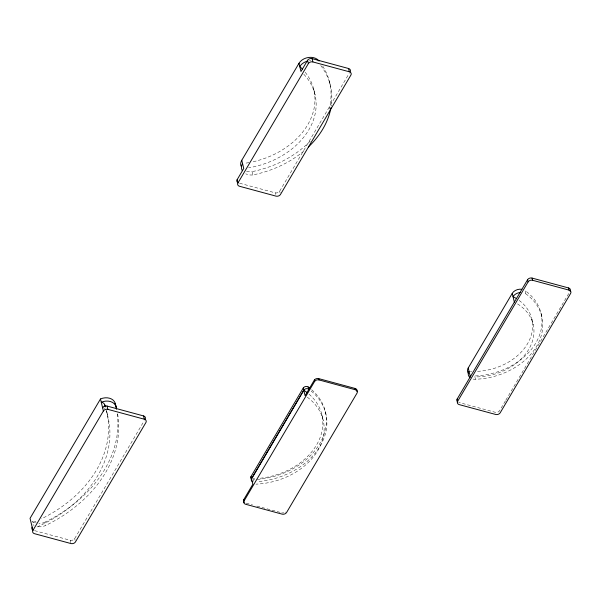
<?xml version="1.0" encoding="UTF-8"?>
<svg xmlns="http://www.w3.org/2000/svg" width="601" height="601" viewBox="0 0 601 601"><rect width="100%" height="100%" fill="white"/><g stroke="black" fill="none" stroke-linecap="round" stroke-linejoin="round"><path stroke-width="0.45" stroke-dasharray="3 2.25" d="M34.618 530.653L70.189 540.261A3.418 2.562 -13.5 0 0 74.689 538.601L144.165 420.85M239.604 183.222L275.175 192.838A3.418 2.562 -13.5 0 0 279.683 191.171L349.158 73.42M505.381 400.935L499.664 410.611A3.418 2.562 -13.5 0 1 495.164 412.278L458.698 402.422M505.854 400.123L569.62 292.056M32.364 522.014A5.048 3.794 -13.5 0 0 35.677 521.488L36.255 521.232M36.992 526.964L37.57 526.709A123.791 92.997 -13.5 0 0 106.114 410.551M473.01 379.036A7.948 5.972 -13.5 0 0 475.459 379.246L476.646 379.201A62.752 47.141 -13.5 0 0 536.603 346.274A62.752 47.141 -13.5 0 0 526.656 294.445L525.845 293.859A7.948 5.972 -13.5 0 0 523.847 292.867M246.215 503.195L252.443 504.878M256.882 506.08L280.006 512.33M541.08 313.594L541.869 316.877M525.845 293.859L525.056 290.568L525.867 291.154A62.752 47.141 -13.5 0 1 535.814 342.983A62.752 47.141 -13.5 0 1 475.857 375.918L474.67 375.963L475.459 379.246M531.893 319.214L533.207 324.69M329.423 81.511L330.565 86.281M313.639 88.933L315.112 95.063M279.683 191.171L280.074 192.816M275.175 192.838L275.574 194.484M325.359 411.7L325.885 413.894M321.896 414.84L323.21 420.317M246.545 171.157A11.389 8.557 -13.5 0 0 252.037 171.646L252.826 174.936A91.668 68.867 -13.5 0 0 304.181 150.746M253.539 481.108L253.194 479.643L253.847 479.621A68.213 51.25 -13.5 0 0 255.523 479.538M106.753 411.873L108.067 417.349M74.689 538.601L75.087 540.246M70.189 540.261L70.775 542.733M117.3 413.766A134.031 100.698 -13.5 0 1 45.067 522.089L45.856 525.372A10.645 7.993 -13.5 0 1 36.691 526.461M35.677 521.488L36.052 523.05M104.416 408.342A5.048 3.794 -13.5 0 1 105.002 408.748M106.422 410.498A123.791 92.997 -13.5 0 1 41.304 518.873M117.638 414.021A134.031 100.698 -13.5 0 1 45.856 525.372M34.047 525.402A10.645 7.993 -13.5 0 1 32.95 524.643M45.067 522.089A10.645 7.993 -13.5 0 1 38.93 523.531M34.512 522.727A10.645 7.993 -13.5 0 1 32.161 521.352M303.805 74.269A74.592 56.036 -13.5 0 1 248.619 167.799M305.188 72.27A74.592 56.036 -13.5 0 1 252.277 161.939M249.054 162.586A74.592 56.036 -13.5 0 1 244.186 163.352M320.799 65.569A91.668 68.867 -13.5 0 1 331.204 106.129M252.826 174.936A11.389 8.557 -13.5 0 1 245.741 173.802M309.402 60.739A11.329 8.512 -13.5 0 1 310.747 60.618M322.699 66.133A91.668 68.867 -13.5 0 1 329.115 109.044M310.184 141.137A91.668 68.867 -13.5 0 1 252.037 171.646M517.529 303.918A52.505 39.441 -13.5 0 1 528.805 349.286A52.505 39.441 -13.5 0 1 474.459 376.917M519.166 300.44A52.505 39.441 -13.5 0 1 527.49 343.81A52.505 39.441 -13.5 0 1 477.322 371.358M471.762 371.403A52.505 39.441 -13.5 0 1 470.388 371.343M285.498 512.029A3.418 2.562 -13.5 0 1 285.152 512.277M283.935 512.796A3.418 2.562 -13.5 0 1 281.786 512.811M307.291 397.216A64.112 48.163 -13.5 0 1 317.854 450.472A64.112 48.163 -13.5 0 1 255.996 484.151M309.057 394.196A64.112 48.163 -13.5 0 1 316.539 444.995A64.112 48.163 -13.5 0 1 259.414 478.328M254.681 478.666A64.112 48.163 -13.5 0 1 253.104 478.719M311.168 391.041A68.213 51.25 -13.5 0 1 320.19 445.987A68.213 51.25 -13.5 0 1 257.731 481.604M311.701 389.741A68.213 51.25 -13.5 0 1 319.296 444.409A68.213 51.25 -13.5 0 1 257.205 479.418"/><path stroke-width="0.9" d="M116.361 408.026A134.031 100.698 -13.5 0 0 115.963 406.539L115.174 403.256A10.773 8.091 -13.5 0 0 100.48 398.974L30.05 518.332L32.942 530.39A3.418 2.562 -13.5 0 0 34.512 533.696L70.978 543.552A3.418 2.562 -13.5 0 0 75.478 541.884L145.908 422.526A3.418 2.562 -13.5 0 0 144.338 419.22L143.549 415.93L107.083 406.073A3.418 2.562 -13.5 0 0 104.506 406.223L104.101 406.396A3.418 2.562 -13.5 0 0 102.583 407.741A5.048 3.794 -13.5 0 1 102.981 407.809M240.948 166.064A11.389 8.557 -13.5 0 1 241.775 160.264L298.998 63.285A11.329 8.512 -13.5 0 1 308.613 57.448A11.329 8.512 -13.5 0 1 318.718 60.663L319.033 61.039M237.665 182.479A3.418 2.562 -13.5 0 1 237.147 179.669L243.751 168.483L241.775 160.264M350.113 71.812A3.418 2.562 -13.5 0 0 348.535 68.499L312.077 58.643A3.418 2.562 -13.5 0 0 307.569 60.31L300.973 71.504L298.998 63.285M32.942 530.39L103.372 411.024A3.418 2.562 -13.5 0 1 107.879 409.364L144.338 419.22M237.936 182.959L308.358 63.601A3.418 2.562 -13.5 0 1 312.866 61.933L349.324 71.789A3.418 2.562 -13.5 0 1 350.901 75.095L280.472 194.461A3.418 2.562 -13.5 0 1 275.964 196.121L239.506 186.265A3.418 2.562 -13.5 0 1 237.936 182.959L237.147 179.669M251.518 479.11A3.073 2.306 -13.5 0 1 251.008 476.555L303.242 388.036A3.065 2.299 -13.5 0 1 308.155 386.946L308.418 387.134A68.213 51.25 -13.5 0 1 309.545 387.976M252.871 481.702A3.073 2.306 -13.5 0 1 251.534 478.749L303.768 390.229A3.065 2.299 -13.5 0 1 308.681 389.14L308.944 389.32M243.781 501.94A3.418 2.562 -13.5 0 1 243.751 499.649L252.848 484.226L251.008 476.555M468.487 373.567A7.948 5.972 -13.5 0 1 468.232 367.962L512.247 293.363A7.948 5.972 -13.5 0 1 521.893 289.306M457.646 401.919A3.418 2.562 -13.5 0 1 457.128 399.109L527.558 279.75A3.418 2.562 -13.5 0 1 532.065 278.083L568.523 287.939A3.418 2.562 -13.5 0 1 570.094 291.245M457.654 401.303L528.084 281.944A3.418 2.562 -13.5 0 1 532.591 280.276L569.049 290.133A3.418 2.562 -13.5 0 1 570.619 293.438L500.19 412.804A3.418 2.562 -13.5 0 1 495.69 414.465L459.224 404.608A3.418 2.562 -13.5 0 1 457.654 401.303L457.128 399.109M251.534 478.749L303.79 390.237A64.112 48.163 -13.5 0 1 307.028 392.536M356.881 391.446A3.418 2.562 -13.5 0 0 355.146 388.471L318.688 378.615A3.418 2.562 -13.5 0 0 314.398 379.967L305.105 395.713L303.242 388.036M244.066 500.964L314.714 381.282A3.418 2.562 -13.5 0 1 319.003 379.93L355.461 389.786A3.418 2.562 -13.5 0 1 357.032 393.099L286.609 512.458A3.418 2.562 -13.5 0 1 282.102 514.125L245.644 504.269A3.418 2.562 -13.5 0 1 244.066 500.964L243.751 499.649M115.963 406.539A10.773 8.091 -13.5 0 0 101.269 402.257A5.048 3.794 -13.5 0 1 104.634 404.608L104.792 405.066A123.791 92.997 -13.5 0 1 105.243 406.411M568.523 287.939L569.049 290.133M532.065 278.083L532.591 280.276M527.558 279.75L528.084 281.944M512.247 293.363L514.351 302.13M468.232 367.962L470.335 376.729M348.535 68.499L349.324 71.789M312.077 58.643L312.866 61.933M307.569 60.31L308.358 63.601M355.146 388.471L355.461 389.786M318.688 378.615L319.003 379.93M314.398 379.967L314.714 381.282M308.155 386.946L308.681 389.14M107.083 406.073L107.879 409.364M104.634 404.608L105.198 406.96M100.48 398.974L103.372 411.024M143.549 415.93A3.418 2.562 -13.5 0 1 145.119 419.235M32.672 529.902A3.418 2.562 -13.5 0 1 32.401 529.669M32.176 529.398A3.418 2.562 -13.5 0 1 32.003 529.098L31.891 528.782A3.418 2.562 -13.5 0 1 32.153 527.1M115.174 403.256A134.031 100.698 -13.5 0 1 116.571 409.221M302.619 69.333A74.592 56.036 -13.5 0 0 299.786 66.568A11.329 8.512 -13.5 0 1 307.411 61.137M242.316 170.684A11.389 8.557 -13.5 0 1 242.564 163.555M330.941 107.684A91.668 68.867 -13.5 0 1 308.351 147.012M520.196 292.514A7.948 5.972 -13.5 0 0 513.036 296.654A52.505 39.441 -13.5 0 1 516.214 298.442M469.997 377.593A7.948 5.972 -13.5 0 1 469.02 371.253M244.276 502.451A3.418 2.562 -13.5 0 1 244.006 502.211"/></g></svg>
